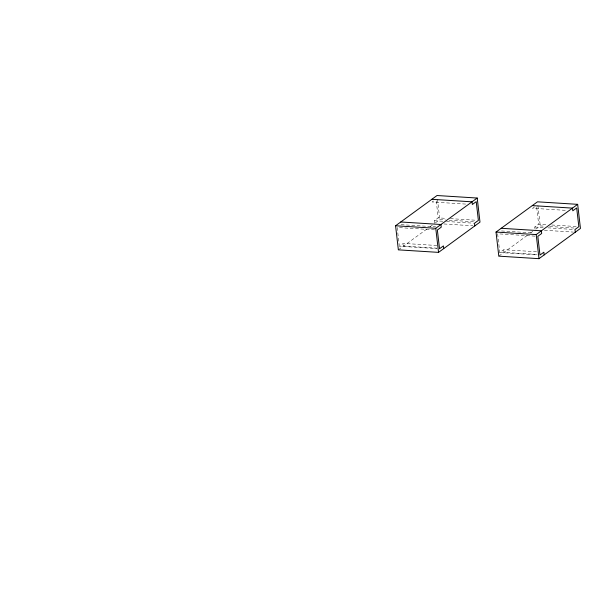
<?xml version="1.0" encoding="UTF-8"?>
<svg xmlns="http://www.w3.org/2000/svg" width="611" height="611" viewBox="0 0 611 611"><rect width="100%" height="100%" fill="white"/><g stroke="black" fill="none" stroke-linecap="round" stroke-linejoin="round"><path stroke-width="0.46" stroke-dasharray="3.06 2.29" d="M433.451 201.034L432.153 201.981L465.796 204.089M436.873 245.507L403.229 243.399L399.35 246.233L436.728 248.578M434.635 223.389L434.322 220.716L438.209 217.875L446.618 218.402M398.364 249.853L427.051 228.919M430.083 226.712L432.359 225.047M435.376 222.847L439.813 219.609L445.419 219.96M534.556 206.862L532.609 208.282L567.184 210.451M535.007 236.144L497.629 233.799L499.798 252.534L503.685 249.693L537.329 251.808M534.984 228.797L534.778 227.017L538.665 224.176L548.006 224.764M498.813 256.154L527.507 235.22M530.539 233.012L532.815 231.348M535.824 229.148L540.269 225.91L544.943 226.2M450.36 218.639L476.519 220.281M551.748 225.001L576.975 226.582M449.161 220.197L473.456 221.717M549.61 226.498L574.844 228.079M434.322 220.716L442.731 221.243M446.473 221.472L473.571 223.175M534.778 227.017L544.118 227.598M547.861 227.834L574.027 229.476M443.976 223.977L472.945 225.795M544.432 230.278L573.401 232.096M401.068 224.665L435.643 226.826M501.516 230.958L533.288 232.951M434.558 229.843L397.181 227.498L399.235 245.294M437.186 248.181L403.543 246.073L403.229 243.399M536.702 254.42L503.999 252.374L503.685 249.693M499.798 252.534L537.176 254.879M537.909 205.525L540.269 225.91M536.71 207.32L538.665 224.176M437.453 199.232L439.813 219.609M436.262 201.019L438.209 217.875"/><path stroke-width="0.92" d="M395.577 225.765L437.025 195.52L477.206 198.04L479.994 222.129L438.545 252.374L398.364 249.853L395.577 225.765L435.758 228.285L477.206 198.04M496.025 232.065L537.481 201.821L577.662 204.341L580.45 228.43L538.994 258.674L498.813 256.154L496.025 232.065L536.206 234.586L577.662 204.341M431.847 199.301L472.028 201.821L472.334 204.502L476.221 201.661L478.39 220.395L474.503 223.236L474.816 225.91M532.303 205.602L572.484 208.122L572.79 210.803L576.677 207.961L578.846 226.696L574.959 229.537L575.272 232.211M400.755 221.984L440.936 224.504L441.249 227.177L437.361 230.019L439.53 248.753L443.418 245.912L443.723 248.593M501.211 228.285L541.392 230.805L541.697 233.478L537.817 236.32L539.979 255.054L543.866 252.213L544.18 254.894M536.206 234.586L538.994 258.674M435.758 228.285L438.545 252.374"/></g></svg>
